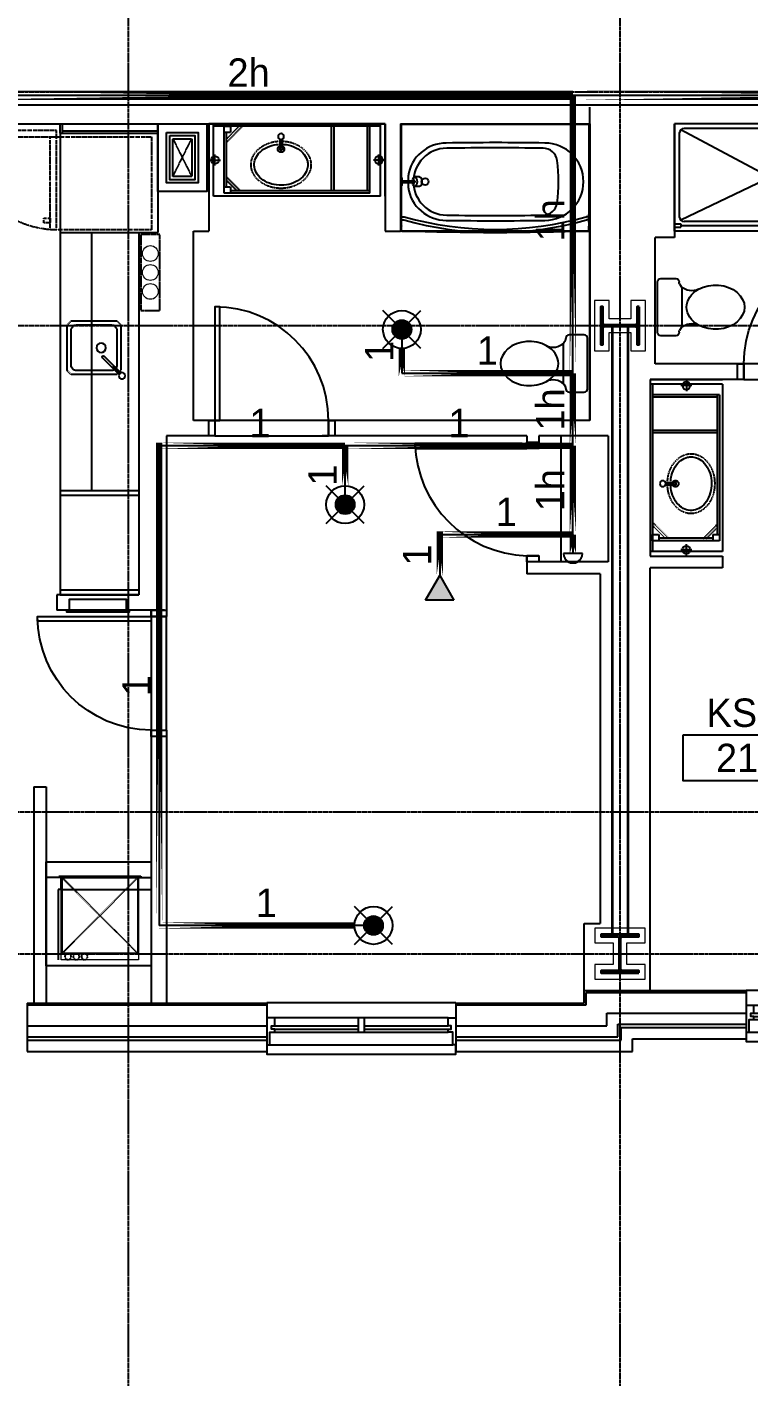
# Model space of a CAD drawing. Header units: inches. Extents: x -6955 to 13123, y -1334 to 3701.
# Drawn here: x 805.6 to 1034.5, y 1223.6 to 1654.2 of the extents above; entities that cross this region are included whole.
import ezdxf
from ezdxf.enums import TextEntityAlignment as Align
from ezdxf.xclip import XClip

# ---------------------------------------------------------------- set-up
doc = ezdxf.new("R2010")
doc.units = ezdxf.units.IN
doc.header["$MEASUREMENT"] = 0
doc.header["$XCLIPFRAME"] = 2
for name, pattern in [('CENTER2', [1.125, 0.75, -0.125, 0.125, -0.125]), ('DASHDOT2', [0.5, 0.25, -0.125, 0, -0.125]), ('HIDDEN2', [0.1875, 0.125, -0.0625])]:
    doc.linetypes.add(name, pattern=pattern)
for name, color, linetype, lineweight in [('A-Detl-Hatch', 1, 'Continuous', 18), ('A-Detl-Wide', 2, 'Continuous', 35), ('S-Detl-Hatch', 1, 'Continuous', 18), ('S-Detl-Wide', 3, 'Continuous', 35)]:
    doc.layers.add(name, color=color, linetype=linetype, lineweight=lineweight)
for name, color, linetype in [('A-Door', 7, 'Continuous'), ('A-Door-Head', 8, 'Continuous'), ('A-Eqpm', 4, 'Continuous'), ('A-Eqpm-NIC', 5, 'DASHDOT2'), ('A-Flor-Case', 6, 'Continuous'), ('A-Flor-Case-Hidden', 8, 'HIDDEN2'), ('A-Flor-Outline', 4, 'Continuous'), ('A-Flor-Ovhd', 1, 'HIDDEN2'), ('A-Flor-Pfix', 7, 'Continuous'), ('A-Flor-Spcl', 5, 'Continuous'), ('A-Flor-Wall Mtd Fixture', 7, 'Continuous'), ('A-Glaz', 7, 'Continuous'), ('A-Glaz-Sill', 8, 'Continuous'), ('A-Grid(SmallScale)', 11, 'CENTER2'), ('A-HVAC', 6, 'HIDDEN2'), ('A-Tag-Rm(Scale)', 7, 'Continuous'), ('A-Wall-Full', 7, 'Continuous'), ('A-Wall-Hatch', 15, 'Continuous'), ('headdn', 7, 'Continuous'), ('PIPEBL', 4, 'Continuous'), ('pipemn', 6, 'Continuous'), ('PIPESPC', 7, 'Continuous'), ('spk-cap', 7, 'Continuous'), ('TIDYPIPE', 7, 'Continuous')]:
    doc.layers.add(name, color=color, linetype=linetype)
doc.layers.add('G-Anno-Nplt', color=140, linetype='Continuous', lineweight=18, plot=False)
doc.styles.add('PIPE', font='PIPE.SHX')

# ---------------------------------------------------------------- blocks, each defined once
blk = doc.blocks.new('EXTERIOR WINDOW')
at = {"layer": 'A-Glaz'}
for p, q in [((3829.83, -10349.67), (3856.33, -10349.67)), ((3858.33, -10349.67), (3884.83, -10349.67)), ((3829.83, -10350.67), (3856.33, -10350.67)), ((3829.83, -10351.67), (3884.83, -10351.67)), ((3858.33, -10350.67), (3884.83, -10350.67))]:
    blk.add_line(p, q, dxfattribs=at)
for points in [[(3829.83, -10349.67), (3829.83, -10347.17), (3827.33, -10347.17), (3827.33, -10355.67), (3828.33, -10355.67), (3828.33, -10351.67), (3829.83, -10351.67), (3829.83, -10350.67), (3828.83, -10350.67), (3828.83, -10349.67), (3829.83, -10349.67)], [(3884.83, -10349.67), (3884.83, -10347.17), (3887.33, -10347.17), (3887.33, -10355.67), (3886.33, -10355.67), (3886.33, -10351.67), (3884.83, -10351.67), (3884.83, -10350.67), (3885.83, -10350.67), (3885.83, -10349.67), (3884.83, -10349.67)]]:
    blk.add_lwpolyline(points, dxfattribs=at)
blk.add_lwpolyline([(3858.33, -10347.17), (3856.33, -10347.17), (3856.33, -10351.67), (3858.33, -10351.67)], close=True, dxfattribs=at)
at = {"layer": 'A-Glaz-Sill'}
for p, q in [((3887.33, -10342.42), (3827.33, -10342.42)), ((3884.83, -10347.17), (3829.83, -10347.17)), ((3828.33, -10355.67), (3886.33, -10355.67))]:
    blk.add_line(p, q, dxfattribs=at)
blk.add_lwpolyline([(3827.33, -10355.67), (3827.33, -10358.67), (3887.33, -10358.67), (3887.33, -10355.67)], dxfattribs=at)
blk = doc.blocks.new('*U19')
at = {"layer": 'A-Detl-Hatch'}
h = blk.add_hatch(dxfattribs=at)
h.set_pattern_fill('ANSI32', color=256, scale=6, style=0)
h.set_pattern_definition([(45, (0, -6.06), (-1.591, 1.591), []), (45, (1.0607, -6.06), (-1.591, 1.591), [])])
edge = h.paths.add_edge_path()
edge.add_line((6, -12.12), (6, -11.515))
edge.add_line((6, -11.515), (0.795, -11.515))
edge.add_arc((0.795, -10.915), 0.6, 180, 270, ccw=False)
edge.add_line((0.195, -10.915), (0.195, -1.205))
edge.add_arc((0.795, -1.205), 0.6, 90, 180, ccw=False)
edge.add_line((0.795, -0.605), (6, -0.605))
edge.add_line((6, -0.605), (6, 0))
edge.add_line((6, 0), (-6, 0))
edge.add_line((-6, 0), (-6, -0.605))
edge.add_line((-6, -0.605), (-0.795, -0.605))
edge.add_arc((-0.795, -1.205), 0.6, 0, 90, ccw=False)
edge.add_line((-0.195, -1.205), (-0.195, -10.915))
edge.add_arc((-0.795, -10.915), 0.6, 270, 360, ccw=False)
edge.add_line((-0.795, -11.515), (-6, -11.515))
edge.add_line((-6, -11.515), (-6, -12.12))
edge.add_line((-6, -12.12), (6, -12.12))
at = {"color": 0, "linetype": 'ByBlock'}
blk.add_lwpolyline([(6, -12.12), (6, -11.515), (0.795, -11.515, -0.4142136), (0.195, -10.915), (0.195, -1.205, -0.4142136), (0.795, -0.605), (6, -0.605), (6, 0), (-6, 0), (-6, -0.605), (-0.795, -0.605, -0.4142136), (-0.195, -1.205), (-0.195, -10.915, -0.4142136), (-0.795, -11.515), (-6, -11.515), (-6, -12.12)], format="xyb", close=True, dxfattribs=at)
blk = doc.blocks.new('W12X65')
at = {"layer": 'S-Detl-Hatch'}
blk.add_lwpolyline([(13860.59, -7310.28), (13860.59, -7305.67), (13854.79, -7305.67), (13854.79, -7298.76), (13860.59, -7298.76), (13860.59, -7294.16), (13844.59, -7294.16), (13844.59, -7298.76), (13850.4, -7298.76), (13850.4, -7305.67), (13844.59, -7305.67), (13844.59, -7310.28)], close=True, dxfattribs=at)
at = {"layer": 'A-Detl-Wide'}
blk.add_blockref('*U19', (13852.59, -7296.16), dxfattribs=at)
blk = doc.blocks.new('shower head')
for p, q in [((0.5, 0.25), (4.48, 0.25)), ((6.04, 1.5), (4.5, 1.5)), ((0.5, -0.25), (4.48, -0.25)), ((6.02, -1.5), (4.49, -1.5))]:
    blk.add_line(p, q)
blk.add_lwpolyline([(0, -1.12), (0.5, -1.12), (0.5, 1.12), (0, 1.12)], close=True)
at = {"extrusion": (0, 0, -1)}
for centre, start_param, end_param in [((4.5, 0), 4.878708, 10.826996), ((6.02, 0), 6.265998, 9.430839)]:
    blk.add_ellipse(centre, major_axis=(0, 1.5), ratio=0.483735, start_param=start_param, end_param=end_param, dxfattribs=at)
blk.add_open_spline([(4.48, 0.25), (4.49, 0.2), (4.49, 0.16), (4.49, 0.11), (4.5, 0.04), (4.5, -0.04), (4.49, -0.11), (4.49, -0.16), (4.49, -0.21), (4.48, -0.25)], degree=3, knots=[7.6339989, 7.6339989, 7.6339989, 7.6339989, 7.7552894, 7.7552894, 7.7552894, 7.9540134, 7.9540134, 7.9540134, 8.074038, 8.074038, 8.074038, 8.074038])
blk = doc.blocks.new('shower curtain rod')
for p, q in [((-59.75, 0), (-60, 0)), ((-59.75, -2.5), (-59.75, 0)), ((-0.25, 0), (0, 0)), ((-0.25, -2.5), (-0.25, 0)), ((-59.75, -2.5), (-60, -2.5)), ((-59.75, -0.75), (-58.86, -0.75)), ((-59.75, -1.75), (-59, -1.75)), ((-0.25, -0.75), (-1.14, -0.75)), ((-0.25, -1.75), (-1, -1.75)), ((-0.25, -2.5), (0, -2.5))]:
    blk.add_line(p, q)
for centre, radius, start, end in [((-30, 101.37), 107.12, 254.2934, 285.7066), ((-30, 101.34), 106.09, 254.2167, 285.7833)]:
    blk.add_arc(centre, radius, start, end)
blk = doc.blocks.new('ADA Tub')
for p, q in [((0.12, -32.25), (0.12, -0.31)), ((59.44, -0.12), (0.31, -0.12)), ((59.63, -32.25), (59.63, -0.31)), ((2.25, -16.5), (2.25, -20)), ((-0.07, -33.87), (59.81, -33.87)), ((0.19, -33.86), (0.19, -32.36)), ((59.56, -33.86), (59.56, -32.36))]:
    blk.add_line(p, q)
blk.add_circle((7.62, -18.25), 1.09)
for centre, radius, start, end in [((0.31, -0.31), 0.188, 90, 180), ((59.44, -0.31), 0.188, 0, 90), ((14.37, -18.25), 12.25, 90, 171.7868), ((14.5, -18.25), 10.59, 90, 180), ((30, -982.48), 976.6, 89.08325, 90.91675), ((29.77, -940.73), 933.2, 89.06218, 90.93782), ((45.05, -12.16), 4.5, 8.0478, 90), ((45.62, -18.25), 12.25, 270, 90), ((1.97, -18.25), 48, 351.9522, 8.0478), ((14.37, -18.25), 12.25, 188.2132, 270), ((14.5, -18.25), 10.59, 180, 270), ((45.05, -24.34), 4.5, 270, 351.9522), ((29.77, 904.23), 933.2, 269.06218, 270.93782), ((0.25, -32.25), 0.13, 180, 241.143), ((0.25, -33.69), 0.13, 246.6399, 270), ((29.87, 1136.13), 1170.38, 268.54955, 271.45045), ((30, 945.98), 976.6, 269.08325, 270.91675), ((59.5, -32.25), 0.13, 298.857, 0), ((59.81, -33.81), 0.06, 270, 0)]:
    blk.add_arc(centre, radius, start, end)
at = {"layer": 'A-Flor-Pfix'}
blk.add_blockref('shower head', (-0.13, -18.25), dxfattribs=at)
at = {"layer": 'A-Flor-Spcl'}
blk.add_blockref('shower curtain rod', (59.87, -28.62), dxfattribs=at)
blk = doc.blocks.new('Toiliet American Std Cadet Pro')
for p, q in [((5.84, 9.06), (1, 9.06)), ((0, 8.06), (0, -8.06)), ((6.84, 7.9), (6.84, 8.06)), ((7.53, 6.52), (7, 7.36)), ((7.69, -5.98), (7.69, 5.98)), ((6.84, -8.06), (6.84, -7.9)), ((7, -7.36), (7.53, -6.52)), ((1, -9.06), (5.84, -9.06))]:
    blk.add_line(p, q)
for centre, radius, start, end in [((1, 8.06), 1, 90, 180), ((5.84, 8.06), 1, 0, 90), ((7.84, 7.9), 1, 180, 212.4157), ((6.69, 5.98), 1, 0, 32.4157), ((10.89, 10.1), 4.91, 226.8784, 295.5831), ((1, -8.06), 1, 180, 270), ((5.84, -8.06), 1, 270, 0), ((7.84, -7.9), 1, 147.5844, 180), ((10.89, -10.1), 4.91, 64.417, 133.1217), ((6.69, -5.98), 1, 327.5844, 0)]:
    blk.add_arc(centre, radius, start, end)
for start_param, end_param in [(2.197169, 4.086017), (4.086017, 8.480354)]:
    blk.add_ellipse((18.39, 0), major_axis=(9.17, 0), ratio=0.762999, start_param=start_param, end_param=end_param)
blk = doc.blocks.new('36in door')
blk.add_lwpolyline([(-1.5, -36), (0, -36), (0, 0), (-1.5, 0)], close=True)
blk.add_arc((0, 0), 36, 180, 270)
blk = doc.blocks.new('34in door offset')
blk.add_lwpolyline([(5489.3, 909.53), (5523.3, 909.53), (5523.3, 911.03), (5489.3, 911.03)], close=True)
blk.add_lwpolyline([(5523.3, 911.03), (5523.3, 909.53), (5524.8, 909.53)])
blk.add_arc((5525.86, 912.09), 36.58, 181.6617, 268.3383)
blk = doc.blocks.new('sink1915rear')
for p, q in [((-0.37, -1.9), (-0.37, -5.29)), ((-0.12, -1.97), (-0.12, -4.54)), ((0.13, -1.97), (0.13, -4.54)), ((0.38, -1.9), (0.38, -5.29)), ((0.38, -5.29), (-0.37, -5.29)), ((0.13, -4.54), (-0.12, -4.54))]:
    blk.add_line(p, q)
blk.add_circle((0, -1.04), 0.938)
for start, end in [(112.0243, 67.9757), (138.5829, 221.4171), (264.1135, 275.8865), (318.587, 41.413)]:
    blk.add_arc((0, -5.04), 1, start, end)
blk.add_open_spline([(-0.75, -3.54), (-1.37, -3.58), (-1.99, -3.68), (-3.59, -4.07), (-4.53, -4.46), (-6.15, -5.47), (-6.84, -6.09), (-7.86, -7.44), (-8.21, -8.17), (-8.46, -9.28), (-8.5, -9.65), (-8.5, -10.01), (-8.5, -10.59), (-8.4, -11.17), (-7.93, -12.47), (-7.49, -13.18), (-6.28, -14.46), (-5.51, -15.02), (-3.75, -15.9), (-2.76, -16.21), (-0.69, -16.54), (0.38, -16.56), (2.47, -16.29), (3.47, -16), (5.27, -15.17), (6.07, -14.63), (7.34, -13.38), (7.81, -12.68), (8.41, -11.21), (8.54, -10.45), (8.44, -8.94), (8.22, -8.19), (7.42, -6.76), (6.85, -6.1), (5.41, -4.95), (4.55, -4.47), (2.7, -3.81), (1.74, -3.61), (0.75, -3.54)], degree=3, knots=[4.798605, 4.798605, 4.798605, 4.798605, 5.014176, 5.014176, 5.378501, 5.378501, 5.742827, 5.742827, 6.107152, 6.107152, 6.283185, 6.283185, 6.283185, 6.561131, 6.561131, 6.925457, 6.925457, 7.289782, 7.289782, 7.654107, 7.654107, 8.018433, 8.018433, 8.382758, 8.382758, 8.747084, 8.747084, 9.111409, 9.111409, 9.475734, 9.475734, 9.84006, 9.84006, 10.204385, 10.204385, 10.56871, 10.56871, 10.909356, 10.909356, 10.909356, 10.909356])
at = {"layer": 'A-Flor-Case-Hidden', "linetype": 'HIDDEN2', "ltscale": 0.25}
blk.add_ellipse((0, -10.01), major_axis=(-9.5, 0), ratio=0.789474, start_param=4.791408, end_param=10.916548, dxfattribs=at)
blk = doc.blocks.new('wall sconce')
for p, q in [((0, 0), (3.75, 0)), ((2, -1.75), (2, 1.75))]:
    blk.add_line(p, q)
blk.add_circle((2, 0), 1.25)
blk = doc.blocks.new('41in Std Vanity')
at = {"layer": 'A-Flor-Case'}
for p, q in [((23, 54.5), (0, 54.5)), ((0.75, 1.5), (0.75, 54.5)), ((23, 1.5), (23, 54.5)), ((23, 1.5), (0, 1.5))]:
    blk.add_line(p, q, dxfattribs=at)
at = {"layer": 'A-Flor-Case-Hidden'}
for p, q in [((22, 51.12), (0.75, 51.12)), ((4.83, 50.38), (0.75, 46.3)), ((5.89, 50.38), (0.75, 45.24)), ((20, 50.38), (2.75, 50.38)), ((16.86, 50.38), (21.25, 45.99)), ((17.92, 50.38), (21.25, 47.05)), ((21.25, 4.88), (21.25, 49.12)), ((22, 4.88), (22, 51.12)), ((21.25, 17), (0.75, 17)), ((21.25, 16.25), (0.75, 16.25)), ((21.25, 5.62), (0.75, 5.62)), ((22, 4.88), (0.75, 4.88))]:
    blk.add_line(p, q, dxfattribs=at)
for points in [[(0.75, 49.12), (2.75, 49.12), (2.75, 51.12), (0.75, 51.12)], [(20, 49.12), (22, 49.12), (22, 51.12), (20, 51.12)]]:
    blk.add_lwpolyline(points, close=True, dxfattribs=at)
at = {"layer": 'A-Wall-Full'}
for p, q in [((0, 0), (0, 56)), ((0, 56), (23, 56)), ((23, 0), (0, 0))]:
    blk.add_line(p, q, dxfattribs=at)
at = {"layer": 'A-Flor-Pfix', "rotation": 90}
blk.add_blockref('sink1915rear', (2.99, 33.06), dxfattribs=at)
at = {"layer": 'A-Flor-Wall Mtd Fixture', "xscale": -1, "rotation": 90}
blk.add_blockref('wall sconce', (11.5, 56), dxfattribs=at)
at = {"layer": 'A-Flor-Wall Mtd Fixture', "rotation": 90}
blk.add_blockref('wall sconce', (11.5, 0), dxfattribs=at)
blk = doc.blocks.new('Single 12x6 HVAC Shaft')
at = {"layer": 'A-Flor-Outline'}
blk.add_lwpolyline([(3.75, 17.75), (11.75, 17.75), (11.75, 3.75), (3.75, 3.75)], close=True, dxfattribs=at)
at = {"layer": 'A-HVAC'}
for p, q in [((4.75, 16.75), (10.75, 4.75)), ((4.75, 4.75), (10.75, 16.75))]:
    blk.add_line(p, q, dxfattribs=at)
blk.add_lwpolyline([(4.75, 16.75), (10.75, 16.75), (10.75, 4.75), (4.75, 4.75)], close=True, dxfattribs=at)
at = {"layer": 'A-Wall-Full'}
for points in [[(0, 21.5), (15.5, 21.5), (15.5, 0), (0, 0)], [(2.75, 18.75), (12.75, 18.75), (12.75, 2.75), (2.75, 2.75)]]:
    blk.add_lwpolyline(points, close=True, dxfattribs=at)
blk = doc.blocks.new('HVAC UNIT NICHE')
at = {"layer": 'A-Door-Head'}
blk.add_lwpolyline([(4, 0), (28.5, 0), (28.5, -3.75), (4, -3.75)], close=True, dxfattribs=at)
at = {"layer": 'A-HVAC'}
for p, q in [((4.25, 0), (28.25, -24)), ((4.25, -24), (28.25, 0))]:
    blk.add_line(p, q, dxfattribs=at)
for points in [[(3.25, 0), (29.25, 0), (29.25, 0.5), (3.25, 0.5)], [(4.25, -24), (28.25, -24), (28.25, 0), (4.25, 0)]]:
    blk.add_lwpolyline(points, close=True, dxfattribs=at)
for centre in [(21.13, -25), (23.75, -25), (26.36, -25)]:
    blk.add_circle(centre, 1, dxfattribs=at)
at = {"layer": 'A-Wall-Full'}
for p, q in [((4, 0), (0, 0)), ((4, -3.75), (4, 0)), ((28.5, 0), (33.25, 0)), ((28.5, -3.75), (28.5, 0)), ((33.25, 0), (33.25, -26)), ((4, -3.75), (0, -3.75)), ((28.5, -3.75), (29.5, -3.75)), ((29.5, -3.75), (29.5, -26))]:
    blk.add_line(p, q, dxfattribs=at)
at = {"layer": 'G-Anno-Nplt'}
blk.add_lwpolyline([(4, 0), (4, -26), (28.5, -26), (28.5, 0)], close=True, dxfattribs=at)
blk = doc.blocks.new('kitchen faucet')
for p, q in [((0.93, 0.38), (8.38, 0.38)), ((1, 0.12), (4, 0.12)), ((4, -0.12), (4, 0.12)), ((0.93, -0.38), (8.38, -0.38)), ((1, -0.12), (4, -0.12))]:
    blk.add_line(p, q)
blk.add_circle((0, 0), 1)
blk.add_arc((8.38, 0), 0.375, 270, 90)
blk = doc.blocks.new('kitchen sink')
blk.add_lwpolyline([(-14.94, -6.97, 0.143329), (-14, -7.25), (-3, -7.25, 0.414214), (-1.25, -5.5), (-1.25, 5.5, 0.414214), (-3, 7.25), (-14, 7.25, 0.414214), (-15.75, 5.5), (-15.75, -5.5, 0.143329), (-15.47, -6.44, 0.143329)], format="xyb")
blk.add_circle((-10.75, 0), 1.5)
at = {"layer": 'A-Flor-Case-Hidden'}
for p, q in [((-15.75, 8.5), (-17, 7.25)), ((-1.25, 8.5), (0, 7.25)), ((-16.64, -7.61), (-17, -7.25)), ((-15.75, -8.5), (-16.11, -8.14)), ((-1.25, -8.5), (0, -7.25))]:
    blk.add_line(p, q, dxfattribs=at)
for points in [[(-17, 7.25), (-17, -7.25)], [(-1.25, 8.5), (-15.75, 8.5)], [(0, -7.25), (0, 7.25)], [(-15.75, -8.5), (-1.25, -8.5)]]:
    blk.add_lwpolyline(points, dxfattribs=at)
at = {"rotation": 45.00000000000001}
blk.add_blockref('kitchen faucet', (-17.38, -8.88), dxfattribs=at)
blk = doc.blocks.new('refrigerator')
blk.add_line((-30.125, 0), (-30.125, -29.5))
for points in [[(-32.125, -29.5), (0, -29.5), (0, 0), (-32.125, 0)], [(-34.125, -3.75), (-32.125, -3.75), (-32.125, -2.25), (-34.125, -2.25)], [(-59.625, -31.5), (-59.625, -29.5), (-30.125, -29.5), (-30.125, -31.5)]]:
    blk.add_lwpolyline(points, close=True)
blk.add_arc((-30.125, -29.5), 29.5, 90, 183.88744)
blk = doc.blocks.new('fridge cubby')
at = {"layer": 'A-Flor-Case'}
for p, q in [((-31, -31.5), (0, -31.5)), ((-31, -31.5), (-31, -34.5)), ((-30.25, -31.5), (-30.25, -34.5)), ((-30.25, -32.25), (0, -32.25))]:
    blk.add_line(p, q, dxfattribs=at)
at = {"layer": 'A-Flor-Ovhd'}
blk.add_line((-31, -31.5), (-31, 0.125), dxfattribs=at)
at = {"layer": 'A-Eqpm-NIC'}
blk.add_blockref('refrigerator', (-2, -0.875), dxfattribs=at)
blk = doc.blocks.new('Plumbing Chase')
at = {"layer": 'A-Flor-Outline', "linetype": 'HIDDEN2', "ltscale": 0.5}
blk.add_lwpolyline([(0.625, 0), (6.625, 0), (6.625, 24), (0.625, 24)], close=True, dxfattribs=at)
at = {"layer": 'G-Anno-Nplt'}
for centre in [(3.625, 18), (3.625, 12), (3.625, 6)]:
    blk.add_circle(centre, 2.5, dxfattribs=at)
blk = doc.blocks.new('Rm Tag')
blk.add_lwpolyline([(-0.2124, 0.0759), (0.2124, 0.0759), (0.2124, -0.0759), (-0.2124, -0.0759)], close=True)
for p in [(0, 0.2858), (0, 0.1493), (0, 0)]:
    blk.add_attdef('XXX', text='', height=0.0938).set_placement(p, align=Align.MIDDLE_CENTER)
blk = doc.blocks.new('shower door')
at = {"layer": 'A-Flor-Case'}
for p, q in [((-31, -1), (-31, 0)), ((-29, 0), (-31, 0)), ((-29, -1), (-29, 0)), ((0, 0), (-2, 0)), ((-2, 0), (-2, -1)), ((-59.99, -1.26), (-57.99, -1.26)), ((-59.99, -2.26), (-57.99, -2.26)), ((-57.99, -2.26), (-57.99, -1.26)), ((-57.99, -1.76), (-31, -1.76)), ((-29, -1), (-31, -1)), ((-31, -1.26), (-29, -1.26)), ((-31, -2.26), (-31, -1.26)), ((-31, -2.26), (-29, -2.26)), ((-2, -0.5), (-29, -0.5)), ((-29, -1.26), (-29, -2.26)), ((0, -1), (-2, -1)), ((-2, -1), (0, -1))]:
    blk.add_line(p, q, dxfattribs=at)
blk = doc.blocks.new('30x34 shower')
at = {"layer": 'A-Flor-Pfix'}
for p, q in [((0, -34), (0, 0)), ((60, 0), (0, 0)), ((60, -34), (60, 0)), ((1.5, -3), (1.5, -29.5)), ((28.75, -16.18), (1.94, -1.94)), ((57, -1.5), (3, -1.5)), ((58.06, -1.94), (31.25, -16.18)), ((58.5, -3), (58.5, -29.5)), ((28.75, -17.82), (1.94, -30.56)), ((58.06, -30.56), (31.25, -17.82)), ((60, -34), (0, -34)), ((57, -31), (3, -31))]:
    blk.add_line(p, q, dxfattribs=at)
blk.add_circle((30, -17), 1.5, dxfattribs=at)
for centre, start, end in [((3, -3), 90, 180), ((57, -3), 0, 90), ((3, -29.5), 180, 270), ((57, -29.5), 270, 0)]:
    blk.add_arc(centre, 1.5, start, end, dxfattribs=at)
at = {"xscale": -1, "rotation": 179.9999999999999}
blk.add_blockref('shower door', (60, -34), dxfattribs=at)
at = {"layer": 'A-Flor-Pfix', "rotation": 180.0000000001253}
blk.add_blockref('shower head', (60, -16.5), dxfattribs=at)
blk = doc.blocks.new('side2')
for p, q in [((0, 0), (7.79, 4.5)), ((7.79, 4.5), (7.79, -4.5)), ((7.79, -4.5), (0, 0))]:
    blk.add_line(p, q)
blk.add_solid([(7.79, -4.5), (0, 0), (7.79, 4.5)])
blk = doc.blocks.new('dpend2')
for p, q in [((-6, -6), (6, 6)), ((6, -6), (-6, 6))]:
    blk.add_line(p, q)
for radius in [6, 3]:
    blk.add_circle((0, 0), radius)
for points in [[(0, 0), (-3, 0), (-2.08, 2.07)], [(0, 0), (-3, 0), (-2.08, -2.07)], [(0, 0), (0, 3), (-2.12, 2.14)], [(0, 0), (0, -3), (-2.12, -2.14)], [(0, 0), (0, 3), (2.12, 2.14)], [(0, 0), (3, 0), (2.08, 2.07)], [(0, 0), (3, 0), (2.08, -2.07)], [(0, 0), (0, -3), (2.12, -2.14)]]:
    blk.add_solid(points)
blk = doc.blocks.new('PIPESPC')
at = {"layer": 'PIPESPC', "style": 'PIPE', "width": 0.9}
blk.add_attdef('SIZE', text='', height=9, dxfattribs=at).set_placement((0, 4.02), align=Align.CENTER)
at = {"layer": 'PIPESPC', "style": 'PIPE', "flags": 1}
blk.add_attdef('SCHED', (25.3, 3.89), '', height=9, dxfattribs=at)
blk = doc.blocks.new('CAP')
blk.add_line((0, 3), (0, -3))
blk.add_arc((0, 0), 3, 270, 90)

msp = doc.modelspace()

# ---------------------------------------------------------------- linework, layer by layer
msp.add_line((984.0297, 1564.5836), (984.0297, 1543.9586))
at = {"layer": 'A-Door'}
for points in [[(1032.9013, 1542.5773), (1030.9013, 1542.5773), (1030.9013, 1547.4523), (1032.9013, 1547.4523)], [(865.1647, 1524.7023), (863.1647, 1524.7023), (863.1647, 1529.5773), (865.1647, 1529.5773)], [(903.1647, 1524.7023), (901.1647, 1524.7023), (901.1647, 1529.5773), (903.1647, 1529.5773)], [(964.0897, 1522.7024), (967.8397, 1522.7024), (967.8397, 1520.7024), (964.0897, 1520.7024)], [(964.0897, 1486.7024), (967.8397, 1486.7024), (967.8397, 1484.7024), (964.0897, 1484.7024)], [(844.9147, 1467.4523), (844.9147, 1469.4523), (849.7897, 1469.4523), (849.7897, 1467.4523)], [(844.9147, 1429.4523), (844.9147, 1431.4523), (849.7897, 1431.4523), (849.7897, 1429.4523)]]:
    msp.add_lwpolyline(points, close=True, dxfattribs=at)
at = {"layer": 'A-Door-Head'}
for points in [[(1032.9013, 1542.5773), (1068.9013, 1542.5773), (1068.9013, 1547.4523), (1032.9013, 1547.4523)], [(865.1647, 1524.7023), (901.1647, 1524.7023), (901.1647, 1529.5773), (865.1647, 1529.5773)], [(844.9147, 1467.4523), (844.9147, 1431.4523), (849.7897, 1431.4523), (849.7897, 1467.4523)]]:
    msp.add_lwpolyline(points, close=True, dxfattribs=at)
at = {"layer": 'A-Eqpm'}
for points in [[(837.0397, 1469.4523), (819.0397, 1469.4523), (819.0397, 1472.9523), (837.0397, 1472.9523)], [(838.0397, 1469.4523), (818.0397, 1469.4523), (818.0397, 1468.9523), (838.0397, 1468.9523)]]:
    msp.add_lwpolyline(points, close=True, dxfattribs=at)
at = {"layer": 'A-Flor-Case'}
for p, q in [((816.0397, 1589.0773), (816.0397, 1474.3273)), ((816.0397, 1589.0773), (841.0397, 1589.0773)), ((974.8397, 1524.7024), (974.8397, 1484.7024)), ((816.0397, 1507.3273), (841.0397, 1507.3273)), ((816.0397, 1505.8273), (841.0397, 1505.8273)), ((816.0397, 1475.8273), (841.0397, 1475.8273)), ((816.0397, 1474.3273), (841.0397, 1474.3273))]:
    msp.add_line(p, q, dxfattribs=at)
at = {"layer": 'A-Flor-Ovhd'}
for q in [(826.0397, 1507.3273), (841.0397, 1589.0773)]:
    msp.add_line((826.0397, 1589.0773), q, dxfattribs=at)
at = {"layer": 'A-Grid(SmallScale)'}
for p, q in [((837.5897, 3132.3201), (837.5897, 1223.6428)), ((993.5897, 3132.3201), (993.5897, 1223.6428)), ((3801.5897, 1633.5773), (-6.4103, 1633.5773)), ((3801.5897, 1559.5773), (-6.4103, 1559.5773)), ((-6.4103, 1405.5773), (3801.5897, 1405.5773)), ((-6.4103, 1360.5773), (3801.5897, 1360.5773))]:
    msp.add_line(p, q, dxfattribs=at)
at = {"layer": 'A-Wall-Full'}
for p, q in [((555.5916, 1629.5773), (998.0097, 1629.5773)), ((984.0297, 1529.5774), (984.0297, 1628.8553)), ((993.5897, 1629.5773), (1176.5897, 1629.5773)), ((746.1226, 1623.5773), (919.1647, 1623.5773)), ((816.0397, 1623.5773), (847.0397, 1623.5773)), ((847.0397, 1623.5773), (847.0397, 1589.0773)), ((863.1647, 1623.5773), (863.1647, 1589.5773)), ((919.1647, 1623.5773), (919.1647, 1589.5773)), ((919.1647, 1623.5773), (919.1647, 1589.5773)), ((924.0397, 1623.5773), (924.0397, 1589.5773)), ((924.0397, 1623.5773), (984.0297, 1623.5773)), ((984.0297, 1623.5773), (984.0297, 1529.5774)), ((1010.9197, 1623.5773), (1010.9197, 1587.5773)), ((1070.9197, 1623.5773), (1014.4197, 1623.5773)), ((841.0397, 1589.0773), (841.0397, 1474.3273)), ((841.0397, 1589.0773), (847.0397, 1589.0773)), ((858.2997, 1529.5774), (858.2997, 1589.5773)), ((858.2997, 1589.5773), (863.1647, 1589.5773)), ((919.1647, 1589.5773), (924.0397, 1589.5773)), ((1010.9197, 1587.5773), (1004.7747, 1587.5773)), ((1004.7747, 1547.4523), (1004.7747, 1587.5773)), ((1004.7747, 1547.4523), (1004.7747, 1587.5773)), ((1032.9197, 1547.4523), (1004.7747, 1547.4523)), ((1032.9197, 1542.5773), (1032.9197, 1547.4523)), ((1003.1497, 1542.5773), (1026.1497, 1542.5773)), ((1032.9197, 1542.5773), (1004.7747, 1542.5773)), ((865.1647, 1529.5773), (858.2997, 1529.5774)), ((865.1647, 1529.5773), (865.1647, 1524.7023)), ((916.7897, 1529.5774), (899.1647, 1529.5773)), ((901.1647, 1529.5773), (901.1647, 1524.7023)), ((984.0297, 1529.5774), (916.7897, 1529.5774)), ((865.1647, 1524.7023), (849.7897, 1524.7024)), ((849.7897, 1524.7024), (849.7897, 1467.4523)), ((964.0897, 1524.7024), (899.1647, 1524.7023)), ((964.0897, 1524.7024), (964.0897, 1520.7024)), ((967.8397, 1524.7024), (967.8397, 1520.7024)), ((989.8397, 1524.7024), (967.8397, 1524.7024)), ((989.8397, 1524.7024), (989.8397, 1484.7024)), ((967.8397, 1520.7024), (964.0897, 1520.7024)), ((964.0897, 1486.7024), (964.0897, 1480.9524)), ((967.8397, 1486.7024), (964.0897, 1486.7024)), ((967.8397, 1486.7024), (967.8397, 1484.7024)), ((1003.1497, 1486.5773), (1026.1497, 1486.5773)), ((1026.1497, 1486.5773), (1026.1497, 1482.8273)), ((989.8397, 1484.7024), (967.8397, 1484.7024)), ((1003.1497, 1348.9523), (1003.1497, 1482.8273)), ((1026.1497, 1482.8273), (1003.1497, 1482.8273)), ((987.3397, 1480.9524), (964.0897, 1480.9524)), ((987.3397, 1480.9524), (987.3397, 1370.1373)), ((841.0397, 1474.3273), (815.0397, 1474.3273)), ((815.0397, 1474.3273), (815.0397, 1469.4523)), ((849.1647, 1469.4523), (815.0397, 1469.4523)), ((844.9147, 1469.4523), (844.9147, 1467.4523)), ((844.9147, 1467.4523), (849.7897, 1467.4523)), ((844.9147, 1431.4523), (849.7897, 1431.4523)), ((844.9147, 1431.4523), (844.9147, 1384.6823)), ((849.7897, 1431.4523), (849.7897, 1344.9523)), ((807.7408, 1413.4523), (807.7408, 1344.9523)), ((807.7408, 1413.4523), (811.6647, 1413.4523)), ((811.6647, 1413.4523), (811.6647, 1384.6823)), ((844.9147, 1388.9523), (844.9147, 1388.9523)), ((811.8209, 1384.6823), (811.6647, 1384.6823)), ((811.6647, 1380.9323), (811.6647, 1344.9523)), ((844.9147, 1380.9323), (844.9147, 1344.9523)), ((982.2147, 1344.9523), (982.2147, 1370.1373)), ((982.2147, 1370.1373), (987.3397, 1370.1373)), ((982.2147, 1348.9523), (1033.5899, 1348.9523)), ((982.2147, 1344.9523), (982.2147, 1348.9523)), ((1033.5899, 1348.988), (1033.5899, 1333.613)), ((805.5903, 1344.9523), (805.5903, 1329.5773)), ((805.5903, 1344.9523), (881.5903, 1344.9523)), ((881.5903, 1344.9523), (881.5903, 1329.5773)), ((941.5903, 1344.9523), (941.5903, 1329.5773)), ((941.5903, 1344.9523), (982.2147, 1344.9523)), ((997.5897, 1333.5773), (1033.5909, 1333.5773)), ((997.5897, 1329.5773), (997.5897, 1333.5773)), ((805.5903, 1329.5773), (881.5903, 1329.5773)), ((941.5903, 1329.5773), (997.5897, 1329.5773))]:
    msp.add_line(p, q, dxfattribs=at)
at = {"layer": 'A-Wall-Hatch'}
for p, q in [((982.8397, 1348.3273), (1033.5899, 1348.3273)), ((982.8397, 1344.3273), (982.8397, 1348.3273)), ((805.5903, 1344.3273), (881.5903, 1344.3273)), ((941.5903, 1344.3273), (982.8397, 1344.3273)), ((989.4647, 1341.7023), (1033.5899, 1341.7023)), ((989.4647, 1337.7023), (989.4647, 1341.7023)), ((805.5903, 1337.7023), (881.5903, 1337.7023)), ((941.5903, 1337.7023), (989.4647, 1337.7023)), ((992.9647, 1338.2023), (1033.5899, 1338.2023)), ((992.9647, 1334.2023), (992.9647, 1338.2023)), ((993.9647, 1337.2023), (1033.5899, 1337.2023)), ((993.9647, 1333.2023), (993.9647, 1337.2023)), ((805.5903, 1334.2023), (881.5903, 1334.2023)), ((805.5903, 1333.2023), (881.5903, 1333.2023)), ((941.5903, 1334.2023), (992.9647, 1334.2023)), ((941.5903, 1333.2023), (993.9647, 1333.2023))]:
    msp.add_line(p, q, dxfattribs=at)
at = {"layer": 'PIPEBL'}
for p, q in [((978.6816, 1544.5181), (978.6816, 1632.5773)), ((924.4401, 1558.3818), (924.4401, 1544.5181)), ((924.4401, 1544.5181), (978.6816, 1544.5181)), ((978.6816, 1521.5383), (978.6816, 1544.5181)), ((847.4437, 1521.5383), (847.4437, 1369.5304)), ((906.4401, 1521.5383), (847.4437, 1521.5383)), ((978.6816, 1521.5383), (906.4401, 1521.5383)), ((906.4401, 1502.8818), (906.4401, 1521.5383)), ((978.6816, 1493.381), (978.6816, 1521.5383)), ((936.4401, 1493.381), (936.4401, 1480.3817)), ((936.4401, 1493.381), (978.6816, 1493.381)), ((978.6816, 1493.381), (978.6816, 1487.381)), ((915.4401, 1369.5304), (847.4437, 1369.5304))]:
    msp.add_line(p, q, dxfattribs=at)
at = {"layer": 'pipemn'}
for p, q in [((772.9401, 1632.5773), (978.6816, 1632.5773)), ((978.6816, 1632.5773), (1152.0747, 1632.5773))]:
    msp.add_line(p, q, dxfattribs=at)
at = {"layer": 'S-Detl-Wide', "linetype": 'HIDDEN2'}
for p, q in [((991.0897, 1559.3823), (991.0897, 1366.6373)), ((996.0897, 1559.3823), (996.0897, 1366.6373))]:
    msp.add_line(p, q, dxfattribs=at)
at = {"layer": 'TIDYPIPE', "color": 7}
for points, const_width in [([(772.9401, 1632.5773), (978.6816, 1632.5773)], 3), ([(978.6816, 1632.5773), (1152.0747, 1632.5773)], 3), ([(978.6816, 1544.5181), (978.6816, 1632.5773)], 2), ([(924.4401, 1543.5181), (924.4401, 1552.3818)], 2), ([(923.4401, 1544.5181), (978.6816, 1544.5181)], 2), ([(978.6816, 1521.5383), (978.6816, 1544.5181)], 2), ([(846.4437, 1521.5383), (906.4401, 1521.5383)], 2), ([(847.4437, 1368.5304), (847.4437, 1522.5383)], 2), ([(906.4401, 1521.5383), (978.6816, 1521.5383)], 2), ([(906.4401, 1508.8818), (906.4401, 1521.5383)], 2), ([(978.6816, 1493.381), (978.6816, 1521.5383)], 2), ([(935.4401, 1493.381), (978.6816, 1493.381)], 2), ([(936.4401, 1480.3817), (936.4401, 1494.381)], 2), ([(978.6816, 1487.381), (978.6816, 1493.381)], 2), ([(846.4437, 1369.5304), (909.4401, 1369.5304)], 2)]:
    msp.add_lwpolyline(points, close=True, dxfattribs=dict(at, const_width=const_width))

# ---------------------------------------------------------------- block references
at = {"extrusion": (0, 0, -1), "zscale": -1, "rotation": 180}
msp.add_blockref('fridge cubby', (-847.0397, 1589.0773), dxfattribs=at)
for name, p in [('Single 12x6 HVAC Shaft', (847.0397, 1602.0773)), ('Plumbing Chase', (841.0397, 1564.4392)), ('W12X65', (-12859.0051, 8662.7951)), ('EXTERIOR WINDOW', (-2793.7387, 11691.3754)), ('EXTERIOR WINDOW', (-2945.7387, 11687.3754))]:
    msp.add_blockref(name, p)
at = {"xscale": -1}
for p, rotation in [((919.1647, 1623.5773), 90), ((1003.1497, 1542.5773), 180)]:
    msp.add_blockref('41in Std Vanity', p, dxfattribs=dict(at, rotation=rotation))
at = {"rotation": 90}
msp.add_blockref('W12X65', (-6308.6281, -12293.0174), dxfattribs=at)
ref = msp.add_blockref('HVAC UNIT NICHE', (844.9147, 1384.6823), dxfattribs=dict(xscale=-1))
XClip(ref).set_block_clipping_path([(0, -27.9437502324), (33.3052462716, 5.0077331344)])
at = {"layer": 'A-Door', "xscale": -1, "rotation": 180}
msp.add_blockref('36in door', (1068.9013, 1547.4523), dxfattribs=at)
at = {"layer": 'A-Door', "extrusion": (0, 0, -1), "xscale": -1, "zscale": -1, "rotation": 180}
msp.add_blockref('36in door', (-865.1647, 1529.5773), dxfattribs=at)
at = {"layer": 'A-Door'}
msp.add_blockref('34in door offset', (-4560.7069, 611.173), dxfattribs=at)
at = {"layer": 'A-Door', "extrusion": (0, 0, -1), "zscale": -1, "rotation": 90}
msp.add_blockref('36in door', (-844.9147, 1467.4523), dxfattribs=at)
at = {"layer": 'A-Flor-Pfix', "extrusion": (0, 0, -1), "xscale": -1, "zscale": -1}
for name, p in [('ADA Tub', (-924.1565, 1623.4586)), ('30x34 shower', (-1010.9197, 1623.5773))]:
    msp.add_blockref(name, p, dxfattribs=at)
at = {"layer": 'A-Flor-Pfix', "xscale": -1, "rotation": 180}
msp.add_blockref('Toiliet American Std Cadet Pro', (1005.5247, 1565.4523), dxfattribs=at)
at = {"layer": 'A-Flor-Pfix', "extrusion": (0, 0, -1), "zscale": -1}
msp.add_blockref('kitchen sink', (-818.2897, 1552.5773), dxfattribs=at)
at = {"layer": 'A-Flor-Pfix', "rotation": 180.0001459485158}
msp.add_blockref('Toiliet American Std Cadet Pro', (983.2796, 1547.5774), dxfattribs=at)
at = {"layer": 'A-Tag-Rm(Scale)'}
ref = msp.add_blockref('Rm Tag', (1034.0841, 1422.6103), dxfattribs=dict(at, xscale=96, yscale=96, zscale=96))
ref.add_attrib('XXX', 'KS 2', dxfattribs={"layer": '0', "height": 9}).set_placement((1034.0841, 1436.9413), align=Align.MIDDLE_CENTER)
ref.add_attrib('XXX', '215', dxfattribs={"layer": '0', "height": 9}).set_placement((1034.0841, 1422.6103), align=Align.MIDDLE_CENTER)
at = {"layer": 'headdn'}
for p in [(924.4401, 1558.3818), (906.4401, 1502.8818), (915.4401, 1369.5304)]:
    msp.add_blockref('dpend2', p, dxfattribs=at)
at = {"layer": 'headdn', "rotation": 270}
msp.add_blockref('side2', (936.4401, 1480.3817), dxfattribs=at)
at = {"layer": 'PIPESPC'}
ref = msp.add_blockref('PIPESPC', (875.8108, 1632.5773), dxfattribs=at)
ref.add_attrib('SIZE', '2h', dxfattribs={"color": 0, "height": 9, "style": 'PIPE'}).set_placement((875.8108, 1632.5773), align=Align.BOTTOM_CENTER)
ref = msp.add_blockref('PIPESPC', (978.6816, 1592.9714), dxfattribs=dict(at, rotation=90))
ref.add_attrib('SIZE', '1h', dxfattribs={"color": 0, "height": 9, "rotation": 90, "style": 'PIPE'}).set_placement((978.6816, 1592.9714), align=Align.BOTTOM_CENTER)
ref = msp.add_blockref('PIPESPC', (951.5608, 1544.5181), dxfattribs=at)
ref.add_attrib('SIZE', '1', dxfattribs={"color": 0, "height": 9, "style": 'PIPE'}).set_placement((951.5608, 1544.5181), align=Align.BOTTOM_CENTER)
ref = msp.add_blockref('PIPESPC', (924.4401, 1551.4499), dxfattribs=dict(at, rotation=90))
ref.add_attrib('SIZE', '1', dxfattribs={"color": 0, "height": 9, "rotation": 90, "style": 'PIPE'}).set_placement((924.4401, 1551.4499), align=Align.BOTTOM_CENTER)
ref = msp.add_blockref('PIPESPC', (978.6816, 1533.0282), dxfattribs=dict(at, rotation=90))
ref.add_attrib('SIZE', '1h', dxfattribs={"color": 0, "height": 9, "rotation": 90, "style": 'PIPE'}).set_placement((978.6816, 1533.0282), align=Align.BOTTOM_CENTER)
ref = msp.add_blockref('PIPESPC', (879.4401, 1521.5463), dxfattribs=at)
ref.add_attrib('SIZE', '1', dxfattribs={"color": 0, "height": 9, "style": 'PIPE'}).set_placement((879.4401, 1521.5463), align=Align.BOTTOM_CENTER)
ref = msp.add_blockref('PIPESPC', (942.5608, 1521.5383), dxfattribs=at)
ref.add_attrib('SIZE', '1', dxfattribs={"color": 0, "height": 9, "style": 'PIPE'}).set_placement((942.5608, 1521.5383), align=Align.BOTTOM_CENTER)
ref = msp.add_blockref('PIPESPC', (906.4401, 1512.21), dxfattribs=dict(at, rotation=90))
ref.add_attrib('SIZE', '1', dxfattribs={"color": 0, "height": 9, "rotation": 90, "style": 'PIPE'}).set_placement((906.4401, 1512.21), align=Align.BOTTOM_CENTER)
ref = msp.add_blockref('PIPESPC', (978.6816, 1507.4596), dxfattribs=dict(at, rotation=90))
ref.add_attrib('SIZE', '1h', dxfattribs={"color": 0, "height": 9, "rotation": 90, "style": 'PIPE'}).set_placement((978.6816, 1507.4596), align=Align.BOTTOM_CENTER)
ref = msp.add_blockref('PIPESPC', (957.5608, 1493.381), dxfattribs=at)
ref.add_attrib('SIZE', '1', dxfattribs={"color": 0, "height": 9, "style": 'PIPE'}).set_placement((957.5608, 1493.381), align=Align.BOTTOM_CENTER)
ref = msp.add_blockref('PIPESPC', (936.4401, 1486.8813), dxfattribs=dict(at, rotation=90))
ref.add_attrib('SIZE', '1', dxfattribs={"color": 0, "height": 9, "rotation": 90, "style": 'PIPE'}).set_placement((936.4401, 1486.8813), align=Align.BOTTOM_CENTER)
ref = msp.add_blockref('PIPESPC', (847.4437, 1445.5344), dxfattribs=dict(at, rotation=90))
ref.add_attrib('SIZE', '1', dxfattribs={"color": 0, "height": 9, "rotation": 90, "style": 'PIPE'}).set_placement((847.4437, 1445.5344), align=Align.BOTTOM_CENTER)
ref = msp.add_blockref('PIPESPC', (881.4419, 1369.5304), dxfattribs=at)
ref.add_attrib('SIZE', '1', dxfattribs={"color": 0, "height": 9, "style": 'PIPE'}).set_placement((881.4419, 1369.5304), align=Align.BOTTOM_CENTER)
at = {"layer": 'spk-cap', "rotation": 270.0000000000834}
msp.add_blockref('CAP', (978.6816, 1487.381), dxfattribs=at)

doc.saveas('drawing.dxf')
